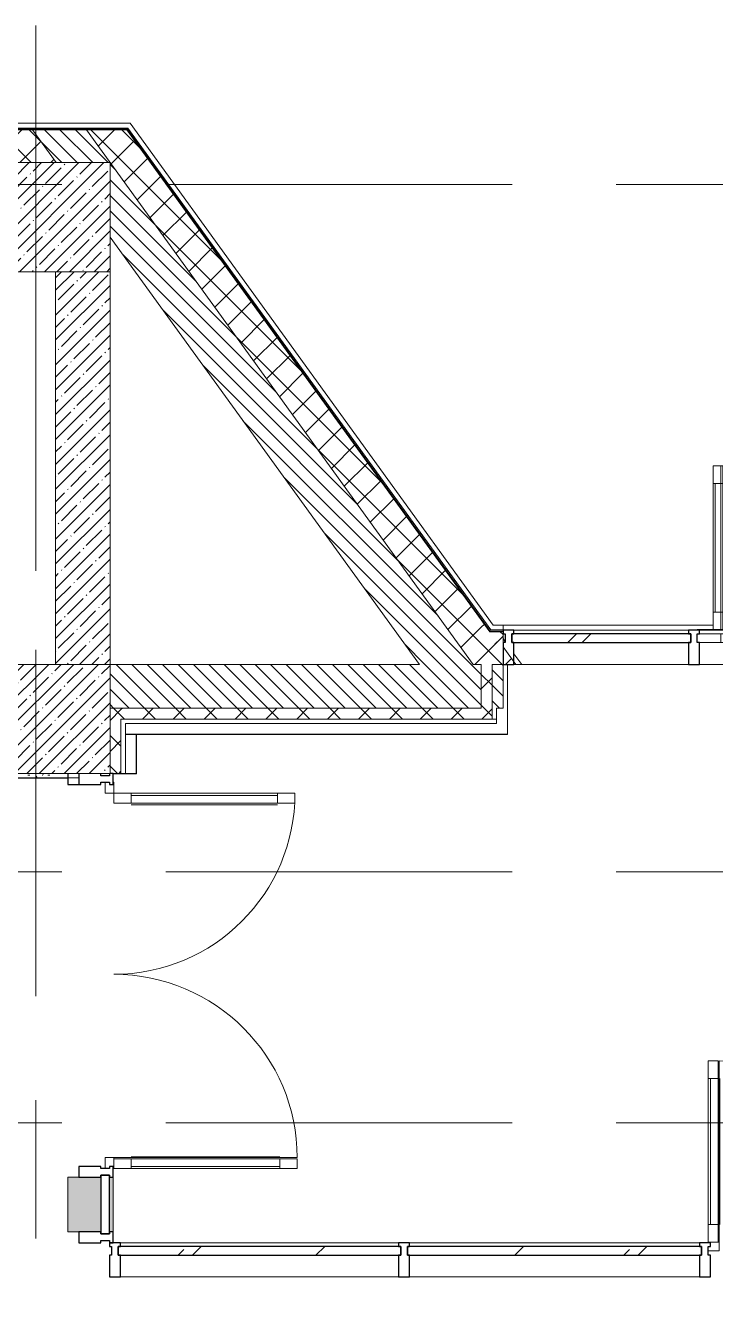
# Model space of a CAD drawing. Header units: millimetres. Extents: x 81494 to 296443, y -8553 to 29000.
# Drawn here: x 110662 to 113824, y 16194 to 22028 of the extents above; entities that cross this region are included whole.
import ezdxf

# ---------------------------------------------------------------- set-up
doc = ezdxf.new("R2010")
doc.units = ezdxf.units.MM
doc.linetypes.add('Осевая', pattern=[3175, 635, -476.25, 1587.5, -476.25])
for name, color, linetype, lineweight in [('A-DETL-GENF', 7, 'Continuous', 9), ('A-GLAZ-CURT', 7, 'Continuous', 9), ('A-GLAZ-CURT-1', 7, 'Continuous', 25), ('A-GLAZ-CWMG', 7, 'Continuous', 9), ('A-GLAZ-CWMG-1', 7, 'Continuous', 25), ('A-WALL', 7, 'Continuous', 9), ('I-WALL', 7, 'Continuous', 9), ('S-COLS', 7, 'Continuous', 9), ('Оси', 7, 'Continuous', 9), ('Оси-2', 7, 'Осевая', 9)]:
    doc.layers.add(name, color=color, linetype=linetype, lineweight=lineweight)
for name, color, linetype, lineweight, true_color in [('A-DOOR-1', 7, 'Continuous', 9, 0xc0c0c0), ('A-WALL-1', 9, 'Continuous', 9, 0x808080), ('A-WALL-FNSH-1', 9, 'Continuous', 9, 0x808080)]:
    doc.layers.add(name, color=color, linetype=linetype, lineweight=lineweight, true_color=true_color)
pattern_1 = [(45, (0, 0), (-70.71068, 70.71068), []), (135, (0, 0), (-70.71068, -70.71068), [])]
pattern_2 = [(135, (0, 0), (-35.35534, -35.35534), [])]

# ---------------------------------------------------------------- blocks, each defined once
blk = doc.blocks.new('Системная панель - Стекло - 40мм-24261323-План расстановки мебели и оборудования 1 этажа в осях 23_1-33')
at = {"layer": 'A-GLAZ-CURT'}
h = blk.add_hatch(dxfattribs=at)
h.set_pattern_fill('FP_36', color=256, style=0, pattern_type=2)
h.set_pattern_definition([(45, (-113400.45, -19140), (-282.8427, 282.8427), [200, -600]), (45, (-113600.45, -19240), (-282.8427, 282.8427), [600, -200]), (45, (-113200.45, -19340), (-282.8427, 282.8427), [200, -600])])
h.paths.add_polyline_path([(410, -40), (410, 0), (-410, 0), (-410, -40), (40.6, -40)])
at = {"layer": 'A-GLAZ-CURT-1'}
for p, q in [((410, 0), (-410, 0)), ((-410, 0), (-410, -40)), ((410, -40), (410, 0)), ((-410, -40), (410, -40))]:
    blk.add_line(p, q, dxfattribs=at)
blk = doc.blocks.new('Прямоугольный импост - Импост структурный с накладкой - 160мм-20149069-План расстановки мебели и оборудования 1 этажа в осях 23_1-33')
at = {"layer": 'A-GLAZ-CWMG'}
for p, q in [((113700.4, 19257), (112900.4, 19257)), ((113700.4, 19100), (112936, 19100))]:
    blk.add_line(p, q, dxfattribs=at)
blk = doc.blocks.new('Дверь_Витражная_СКБ_2Ст - ВН-5-31911725-План расстановки мебели и оборудования 1 этажа в осях 23_1-33')
at = {"layer": 'A-DETL-GENF'}
for p, q in [((-788, 770), (-743, 770)), ((-788, 770), (-788, 20)), ((-743, 770), (-788, 770)), ((-788, 770), (-788, 20)), ((-743, 770), (-743, 20)), ((-743, 20), (-743, 770)), ((752, 774), (707, 774)), ((707, 774), (707, 20)), ((752, 774), (707, 774)), ((707, 774), (707, 20)), ((752, 774), (752, 20)), ((752, 20), (752, 774)), ((-788, 690), (-743, 690)), ((-778, 690), (-778, 100)), ((-734, 690), (-734, 100)), ((698, 694), (698, 100)), ((752, 694), (707, 694)), ((742, 694), (742, 100)), ((-788, 100), (-743, 100)), ((752, 100), (707, 100)), ((-860, 20), (-860, 17)), ((-752, 20), (-860, 20)), ((-752, 20), (-860, 20)), ((-860, 20), (-860, 17)), ((-743, 20), (-788, 20)), ((-788, 20), (-743, 20)), ((-752, 17), (-752, 20)), ((-752, 17), (-752, 20)), ((707, 20), (752, 20)), ((707, 20), (752, 20)), ((752, 17), (752, 20)), ((752, 20), (860, 20)), ((752, 20), (752, 17)), ((860, 20), (752, 20)), ((860, 20), (860, 17)), ((860, 17), (860, 20))]:
    blk.add_line(p, q, dxfattribs=at)
at = {"layer": 'A-DOOR-1'}
for p, q in [((-752, 770), (-752, 20)), ((752, 774), (752, 20)), ((-752, 0), (-850, 0)), ((-752, -40), (-752, 0)), ((850, 0), (752, 0)), ((752, 0), (752, -40)), ((-850, -40), (-752, -40)), ((752, -40), (850, -40))]:
    blk.add_line(p, q, dxfattribs=at)
for centre, radius, start, end in [((-752, 20), 750, 360, 90), ((752, 20), 754, 90, 180)]:
    blk.add_arc(centre, radius, start, end, dxfattribs=at)
blk = doc.blocks.new('Прямоугольный импост - Импост структурный с накладкой - 160мм-24260934-План расстановки мебели и оборудования 1 этажа в осях 23_1-33')
at = {"layer": 'A-GLAZ-CWMG'}
for p, q in [((115450.4, 19257), (113750.4, 19257)), ((115352.4, 19240), (113848.4, 19240)), ((115352.4, 19200), (113848.4, 19200)), ((115450.4, 19100), (113750.4, 19100))]:
    blk.add_line(p, q, dxfattribs=at)
blk = doc.blocks.new('Прямоугольный импост - Импост структурный с накладкой - 160мм-18693360-План расстановки мебели и оборудования 1 этажа в осях 23_1-33')
at = {"layer": 'A-GLAZ-CWMG-1'}
for p, q in [((-25, 40), (-25, 140)), ((-25, 140), (25, 140)), ((25, 140), (25, 40)), ((-15, 40), (-25, 40)), ((-25, -17), (-25, 0)), ((-25, 0), (-15, 0)), ((-15, 0), (-15, 40)), ((15, 40), (15, 0)), ((25, 40), (15, 40)), ((15, 0), (25, 0)), ((25, 0), (25, -17)), ((25, -17), (-25, -17))]:
    blk.add_line(p, q, dxfattribs=at)
blk = doc.blocks.new('Прямоугольный импост - Импост структурный с накладкой - 160мм Темный-30756008-План расстановки мебели и оборудования 1 этажа в осях 23_1-33')
at = {"layer": 'A-GLAZ-CWMG-1'}
for p, q in [((-50, 0), (-50, 17)), ((-50, 17), (0, 17)), ((-40, 0), (-50, 0)), ((-40, -40), (-40, 0)), ((0, 0), (-10, 0)), ((-10, 0), (-10, -40)), ((0, 17), (0, 0)), ((-50, -140), (-50, -40)), ((-50, -40), (-40, -40)), ((-10, -40), (0, -40)), ((0, -40), (0, -140)), ((0, -140), (-50, -140))]:
    blk.add_line(p, q, dxfattribs=at)
blk = doc.blocks.new('Дверь_Витражная_остекление_ - ВВ-14 остекление-32472302-План расстановки мебели и оборудования 1 этажа в осях 23_1-33')
at = {"layer": 'A-DETL-GENF'}
for p, q in [((-790, -20), (-835, -20)), ((-835, -860), (-835, -20)), ((-790, -20), (-835, -20)), ((-835, -20), (-835, -860)), ((-790, -860), (-790, -20)), ((-790, -860), (-790, -20)), ((840, -850), (840, -20)), ((840, -20), (840, -850)), ((885, -850), (885, -20)), ((885, -850), (885, -20)), ((-835, -100), (-790, -100)), ((-825, -780), (-825, -100)), ((-781, -780), (-781, -100)), ((831, -770), (831, -100)), ((885, -100), (840, -100)), ((875, -770), (875, -100)), ((-835, -780), (-790, -780)), ((885, -770), (840, -770)), ((-835, -860), (-790, -860)), ((-835, -860), (-790, -860)), ((885, -850), (840, -850)), ((840, -850), (885, -850))]:
    blk.add_line(p, q, dxfattribs=at)
at = {"layer": 'A-DOOR-1'}
for p, q in [((-885, 20), (-835, 20)), ((-835, 20), (-835, -20)), ((835, 20), (885, 20)), ((835, -20), (835, 20)), ((-885, -20), (-885, -17)), ((-835, -20), (-885, -20)), ((-835, -860), (-835, -20)), ((835, -850), (835, -20)), ((885, -20), (835, -20)), ((885, -17), (885, -20))]:
    blk.add_line(p, q, dxfattribs=at)
for centre, radius, start, end in [((-835, -20), 840, 270, 0), ((835, -20), 830, 180, 270)]:
    blk.add_arc(centre, radius, start, end, dxfattribs=at)
blk = doc.blocks.new('BSC_Колонна _Прямоугольная - 500х500-21690934-План расстановки мебели и оборудования 1 этажа в осях 23_1-33')
at = {"layer": 'S-COLS'}
h = blk.add_hatch(dxfattribs=at)
h.set_pattern_fill('FP_38', color=256, style=0, pattern_type=2)
h.set_pattern_definition([(45, (-110800, -18850), (-57.024626, 57.024626), []), (45, (-110742.975, -18850), (-57.024626, 57.024626), [100.806, -20.161, 3.353, -16.808])])
h.paths.add_polyline_path([(-250, -250), (250, -250), (250, 250), (-250, 250), (-250, 148.5)])
for p, q in [((250, 250), (-250, 250)), ((-250, 250), (-250, -250)), ((250, -250), (250, 250)), ((-250, -250), (250, -250))]:
    blk.add_line(p, q, dxfattribs=at)
blk = doc.blocks.new('Системная панель - Стекло - 40мм-32472403-План расстановки мебели и оборудования 1 этажа в осях 23_1-33')
at = {"layer": 'A-GLAZ-CURT'}
h = blk.add_hatch(dxfattribs=at)
h.set_pattern_fill('FP_44', color=256, style=0, pattern_type=2)
h.set_pattern_definition([(225, (113186.22, 16333), (282.8427, -282.8427), [200, -600]), (225, (113386.22, 16433), (282.8427, -282.8427), [600, -200]), (225, (112986.22, 16533), (282.8427, -282.8427), [200, -600])])
h.paths.add_polyline_path([(-674.2, 40), (-674.2, 0), (674.2, 0), (674.2, 40)])
at = {"layer": 'A-GLAZ-CURT-1'}
for p, q in [((674.2, 40), (-674.2, 40)), ((-674.2, 40), (-674.2, 0)), ((-674.2, 0), (674.2, 0)), ((674.2, 0), (674.2, 40))]:
    blk.add_line(p, q, dxfattribs=at)
blk = doc.blocks.new('Прямоугольный импост - Импост структурный с накладкой - 160мм Темный-32472298-План расстановки мебели и оборудования 1 этажа в осях 23_1-33')
at = {"layer": 'A-GLAZ-CWMG'}
for p, q in [((112422, 16450), (113750.4, 16450)), ((112422, 16293), (113750.4, 16293))]:
    blk.add_line(p, q, dxfattribs=at)
blk = doc.blocks.new('Прямоугольный импост - Импост структурный с накладкой - 160мм Темный-30755591-План расстановки мебели и оборудования 1 этажа в осях 23_1-33')
at = {"layer": 'A-GLAZ-CWMG-1'}
for p, q in [((-25, 0), (-25, 17)), ((-25, 17), (25, 17)), ((-15, 0), (-25, 0)), ((-15, -40), (-15, 0)), ((25, 0), (15, 0)), ((15, 0), (15, -40)), ((25, 17), (25, 0)), ((-25, -140), (-25, -40)), ((-25, -40), (-15, -40)), ((15, -40), (25, -40)), ((25, -40), (25, -140)), ((25, -140), (-25, -140))]:
    blk.add_line(p, q, dxfattribs=at)
blk = doc.blocks.new('Прямоугольный импост - Импост структурный с накладкой - 160мм Темный-32356295-План расстановки мебели и оборудования 1 этажа в осях 23_1-33')
at = {"layer": 'A-GLAZ-CWMG-1'}
for p, q in [((-50, 40), (-50, 140)), ((-50, 140), (0, 140)), ((0, 140), (0, 40)), ((-40, 40), (-50, 40)), ((-50, -17), (-50, 0)), ((-50, 0), (-40, 0)), ((-40, 0), (-40, 40)), ((-10, 40), (-10, 0)), ((0, 40), (-10, 40)), ((-10, 0), (0, 0)), ((0, 0), (0, -17)), ((0, -17), (-50, -17))]:
    blk.add_line(p, q, dxfattribs=at)
blk = doc.blocks.new('Дверь_Витражная_остекление_ - ВВ-15 остекление-32355915-План расстановки мебели и оборудования 1 этажа в осях 23_1-33')
at = {"layer": 'A-DETL-GENF'}
for p, q in [((-835, 850), (-790, 850)), ((-835, 850), (-835, 20)), ((-790, 850), (-835, 850)), ((-835, 850), (-835, 20)), ((-790, 850), (-790, 20)), ((-790, 20), (-790, 850)), ((885, 860), (840, 860)), ((840, 860), (840, 20)), ((885, 860), (840, 860)), ((840, 860), (840, 20)), ((885, 860), (885, 20)), ((885, 20), (885, 860)), ((-835, 770), (-790, 770)), ((-825, 770), (-825, 100)), ((-781, 770), (-781, 100)), ((831, 780), (831, 100)), ((885, 780), (840, 780)), ((875, 780), (875, 100)), ((-835, 100), (-790, 100)), ((885, 100), (840, 100)), ((-790, 20), (-835, 20)), ((-835, 20), (-790, 20))]:
    blk.add_line(p, q, dxfattribs=at)
at = {"layer": 'A-DOOR-1'}
for p, q in [((-835, 850), (-835, 20)), ((835, 860), (835, 20)), ((-835, 20), (-885, 20)), ((-885, 20), (-885, 17)), ((-835, -20), (-835, 20)), ((885, 20), (835, 20)), ((835, 20), (835, -20)), ((885, 17), (885, 20)), ((-885, -20), (-835, -20)), ((835, -20), (885, -20))]:
    blk.add_line(p, q, dxfattribs=at)
for centre, radius, start, end in [((-835, 20), 830, 360, 90), ((835, 20), 840, 90, 180)]:
    blk.add_arc(centre, radius, start, end, dxfattribs=at)
blk = doc.blocks.new('Прямоугольный импост - Импост структурный с накладкой - 160мм-32356289-План расстановки мебели и оборудования 1 этажа в осях 23_1-33')
at = {"layer": 'A-GLAZ-CWMG-1'}
for p, q in [((-25, 140), (25, 140)), ((25, 140), (25, 40)), ((-15, 40), (-25, 40)), ((-25, 0), (-15, 0)), ((-15, 0), (-15, 40)), ((15, 40), (15, 0)), ((25, 40), (15, 40)), ((15, 0), (25, 0)), ((25, 0), (25, -17)), ((-25, -17), (-25, -3)), ((25, -17), (-25, -17))]:
    blk.add_line(p, q, dxfattribs=at)
blk = doc.blocks.new('Системная панель - Стекло - 40мм-32356190-План расстановки мебели и оборудования 1 этажа в осях 23_1-33')
at = {"layer": 'A-GLAZ-CURT-1'}
for p, q in [((135, 0), (-135, 0)), ((-135, 0), (-135, -40)), ((135, -40), (135, 0)), ((-135, -40), (135, -40))]:
    blk.add_line(p, q, dxfattribs=at)
blk = doc.blocks.new('Прямоугольный импост - Импост структурный с накладкой - 190мм-32819534-План расстановки мебели и оборудования 1 этажа в осях 23_1-33')
at = {"layer": 'A-GLAZ-CWMG'}
for points in [[(110907, 16500), (111007, 16500), (111007, 16750), (110857, 16750), (110857, 16500)], [(111064, 16500), (111064, 16750), (111047, 16750), (111047, 16500)]]:
    blk.add_hatch(color=256, dxfattribs=at).paths.add_polyline_path(points)
for p, q in [((110857, 16750), (110907, 16750)), ((110857, 16500), (110857, 16750)), ((111064, 16500), (111064, 16750)), ((110907, 16500), (110857, 16500))]:
    blk.add_line(p, q, dxfattribs=at)
blk = doc.blocks.new('Прямоугольный импост - Импост структурный с накладкой - 160мм Темный-32356291-План расстановки мебели и оборудования 1 этажа в осях 23_1-33')
at = {"layer": 'A-GLAZ-CWMG-1'}
for p, q in [((-25, 40), (-25, 140)), ((-25, 140), (25, 140)), ((25, 140), (25, 40)), ((-15, 40), (-25, 40)), ((-25, -17), (-25, 0)), ((-25, 0), (-15, 0)), ((-15, 0), (-15, 40)), ((15, 40), (15, 0)), ((25, 40), (15, 40)), ((15, 0), (25, 0)), ((25, 0), (25, -17)), ((25, -17), (-25, -17))]:
    blk.add_line(p, q, dxfattribs=at)
blk = doc.blocks.new('Прямоугольный импост - Импост структурный с накладкой - 160мм-22960065-План расстановки мебели и оборудования 1 этажа в осях 23_1-33')
at = {"layer": 'A-GLAZ-CWMG-1'}
for p, q in [((0, 140), (-50, 140)), ((-50, 140), (-50, 40)), ((0, 40), (0, 140)), ((-50, 40), (-40, 40)), ((-40, 0), (-50, 0)), ((-50, 0), (-50, -17)), ((-40, 40), (-40, 0)), ((-10, 0), (-10, 40)), ((-10, 40), (0, 40)), ((0, 0), (-10, 0)), ((0, -17), (0, 0)), ((-50, -17), (0, -17))]:
    blk.add_line(p, q, dxfattribs=at)
blk = doc.blocks.new('BSC_Колонна _Прямоугольная - 700х500-V23-План расстановки мебели и оборудования 1 этажа в осях 23_1-33')
at = {"layer": 'S-COLS'}
h = blk.add_hatch(dxfattribs=at)
h.set_pattern_fill('FP_63', color=256, style=0, pattern_type=2)
h.set_pattern_definition([(45, (-110700, -21150), (-57.024626, 57.024626), []), (45, (-110642.975, -21150), (-57.024626, 57.024626), [100.806, -20.161, 3.353, -16.808])])
h.paths.add_polyline_path([(-350, -250), (350, -250), (350, 250), (-350, 250), (-350, -34.8)])
for p, q in [((350, 250), (-350, 250)), ((-350, 250), (-350, -250)), ((350, -250), (350, 250)), ((-350, -250), (350, -250))]:
    blk.add_line(p, q, dxfattribs=at)
blk = doc.blocks.new('Системная панель - Стекло - 40мм-32472267-План расстановки мебели и оборудования 1 этажа в осях 23_1-33')
at = {"layer": 'A-GLAZ-CURT'}
h = blk.add_hatch(dxfattribs=at)
h.set_pattern_fill('FP_65', color=256, style=0, pattern_type=2)
h.set_pattern_definition([(225, (111834.5, 16333), (282.8427, -282.8427), [200, -600]), (225, (112034.5, 16433), (282.8427, -282.8427), [600, -200]), (225, (111634.5, 16533), (282.8427, -282.8427), [200, -600])])
h.paths.add_polyline_path([(-647.5, 40), (-647.5, 0), (647.5, 0), (647.5, 40), (-234, 40)])
at = {"layer": 'A-GLAZ-CURT-1'}
for p, q in [((647.5, 40), (-647.5, 40)), ((-647.5, 40), (-647.5, 0)), ((-647.5, 0), (647.5, 0)), ((647.5, 0), (647.5, 40))]:
    blk.add_line(p, q, dxfattribs=at)
blk = doc.blocks.new('Прямоугольный импост - Импост структурный с накладкой - 160мм Темный-32472263-План расстановки мебели и оборудования 1 этажа в осях 23_1-33')
at = {"layer": 'A-GLAZ-CWMG'}
for p, q in [((111097, 16450), (112372, 16450)), ((111097, 16293), (112372, 16293))]:
    blk.add_line(p, q, dxfattribs=at)
blk = doc.blocks.new('Прямоугольный импост - Импост структурный с накладкой - 190мм-32819424-План расстановки мебели и оборудования 1 этажа в осях 23_1-33')
at = {"layer": 'A-GLAZ-CWMG-1'}
for p, q in [((0, 190), (-50, 190)), ((-50, 190), (-50, 40)), ((-50, 40), (-40, 40)), ((-40, 0), (-50, 0)), ((-50, 0), (-50, -17)), ((-40, 40), (-40, 0)), ((-10, 0), (-10, 40)), ((-10, 40), (0, 40)), ((0, 0), (-10, 0)), ((-50, -17), (0, -17)), ((0, -17), (0, -3))]:
    blk.add_line(p, q, dxfattribs=at)

msp = doc.modelspace()

# ---------------------------------------------------------------- hatches: boundary and pattern name
at = {"layer": 'A-WALL'}
h = msp.add_hatch(dxfattribs=at)
h.set_pattern_fill('FP_5', color=256, style=0, pattern_type=2)
h.set_pattern_definition(pattern_1)
h.paths.add_polyline_path([(111235.1, 21400), (111126.6, 21550), (110941.5, 21550), (111050, 21400)])
h.paths.add_polyline_path([(110803.2, 21400), (110694.6, 21550), (109950, 21550), (109950, 21400), (110595.9, 21400)])
h.paths.add_polyline_path([(109050, 21400), (109050, 21550), (107750, 21550), (107750, 21400), (108537.1, 21400)])
h.paths.add_polyline_path([(105550, 21400), (106850, 21400), (106850, 21550), (105550, 21550)])
h.paths.add_polyline_path([(104650, 21400), (104650, 21550), (103450, 21550), (103450, 21400), (103733.1, 21400)])
h.paths.add_polyline_path([(101150, 21400), (101150, 21550), (96610, 21550), (96610, 21400), (100987.9, 21400)])
h.paths.add_polyline_path([(93310, 21400), (93310, 21550), (93060, 21550), (93060, 21400), (93095.7, 21400)])
h = msp.add_hatch(dxfattribs=at)
h.set_pattern_fill('FP_1', color=256, style=0, pattern_type=2)
h.set_pattern_definition(pattern_2)
h.paths.add_polyline_path([(111050, 21400), (110941.5, 21550), (110694.6, 21550), (110803.2, 21400)])
h.paths.add_polyline_path([(112713.8, 19100), (111050, 21400), (111050, 21058.8), (112467, 19100), (112654.8, 19100)])
h = msp.add_hatch(dxfattribs=at)
h.set_pattern_fill('FP_5', color=256, style=0, pattern_type=2)
h.set_pattern_definition(pattern_1)
h.paths.add_polyline_path([(112850.4, 19100), (112899, 19100), (112800.4, 19236.2), (112800.4, 19100), (112826.3, 19100)])
h.paths.add_polyline_path([(112713.8, 19100), (112750.4, 19100), (112750.4, 19305.3), (111235.1, 21400), (111050, 21400), (112654.8, 19181.7)])
h = msp.add_hatch(dxfattribs=at)
h.set_pattern_fill('FP_5', color=256, style=0, pattern_type=2)
h.set_pattern_definition(pattern_1)
h.paths.add_polyline_path([(120860, 19100), (120860, 19250), (119418, 19250), (119418, 19100), (120857, 19100)])
h.paths.add_polyline_path([(118202, 19100), (118202, 19250), (115500.4, 19250), (115500.4, 19100), (118010, 19100)])
h.paths.add_polyline_path([(112908.8, 19100), (112850.4, 19180.7), (112850.4, 19250), (112790.5, 19250), (112800.4, 19236.2), (112800.4, 19100), (112902.7, 19100)])
h = msp.add_hatch(dxfattribs=at)
h.set_pattern_fill('FP_1', color=256, style=0, pattern_type=2)
h.set_pattern_definition(pattern_2)
h.paths.add_polyline_path([(117458.7, 18900), (117810, 18900), (117810, 19100), (116100.4, 19100), (116100.4, 18900)])
h.paths.add_polyline_path([(115500.4, 18900), (115550.4, 18900), (115550.4, 19100), (115500.4, 19100), (115500.4, 18998.5)])
h.paths.add_polyline_path([(112800.4, 18900), (112850.4, 18900), (112850.4, 19100), (112800.4, 19100), (112800.4, 18998.5)])
h.paths.add_polyline_path([(112750.4, 18900), (112750.4, 19100), (111050, 19100), (111050, 18900), (111968.5, 18900)])
at = {"layer": 'I-WALL'}
h = msp.add_hatch(dxfattribs=at)
h.set_pattern_fill('FP_2', color=256, style=0, pattern_type=2)
h.set_pattern_definition([(45, (0, 0), (-57.024626, 57.024626), []), (45, (57.025, 0), (-57.024626, 57.024626), [100.806, -20.161, 3.353, -16.808])])
h.paths.add_polyline_path([(111050, 19100), (111050, 20900), (110800, 20900), (110800, 19100)])
h = msp.add_hatch(dxfattribs=at)
h.set_pattern_fill('FP_5', color=256, style=0, pattern_type=2)
h.set_pattern_definition(pattern_1)
h.paths.add_polyline_path([(112750.4, 18900), (112800.4, 18900), (112800.4, 19236.2), (112750.4, 19305.3), (112750.4, 18998.5)])
h = msp.add_hatch(dxfattribs=at)
h.set_pattern_fill('FP_5', color=256, style=0, pattern_type=2)
h.set_pattern_definition(pattern_1)
h.paths.add_polyline_path([(111050, 18600), (111100, 18600), (111100, 18900), (111050, 18900)])
h = msp.add_hatch(dxfattribs=at)
h.set_pattern_fill('FP_5', color=256, style=0, pattern_type=2)
h.set_pattern_definition(pattern_1)
h.paths.add_polyline_path([(112800.4, 18850), (112800.4, 18900), (111100, 18900), (111100, 18850), (111968.5, 18850)])
h = msp.add_hatch(dxfattribs=at)
h.set_pattern_fill('FP_67', color=256, style=0, pattern_type=2)
h.set_pattern_definition([(0, (0, 0), (121.92, 30.48), [10.058, -81.382, 10.058, -81.382, -487.68]), (0, (0, 0), (121.92, 30.48), [-182.88, 10.058, -172.822, 10.058, -81.382, -213.36]), (0, (0, 0), (121.92, 30.48), [-457.2, 10.058, -50.902, 10.058, -142.342]), (120, (45.72, 15.24), (-87.356454, 90.345817), [10.058, -81.382, 10.058, -81.382, -487.68]), (120, (45.72, 15.24), (-87.356454, 90.345817), [-182.88, 10.058, -172.822, 10.058, -81.382, -213.36]), (120, (45.72, 15.24), (-87.356454, 90.345817), [-457.2, 10.058, -50.902, 10.058, -142.342]), (240, (60.96, 76.2), (-34.563546, -120.825817), [10.058, -81.382, 10.058, -81.382, -487.68]), (240, (60.96, 76.2), (-34.563546, -120.825817), [-182.88, 10.058, -172.822, 10.058, -81.382, -213.36]), (240, (60.96, 76.2), (-34.563546, -120.825817), [-457.2, 10.058, -50.902, 10.058, -142.342])])
h.paths.add_polyline_path([(110907, 18580), (110907, 18600), (110529, 18600), (110529, 18580), (110595.9, 18580)])

# ---------------------------------------------------------------- linework, layer by layer
at = {"layer": 'A-WALL'}
for p, q in [((96570, 21580), (111141.9, 21580)), ((109950, 21553), (111134.3, 21553)), ((111126.6, 21550), (109950, 21550)), ((110694.6, 21550), (110803.2, 21400)), ((112790.5, 19250), (111126.6, 21550)), ((112792, 19253), (111128.2, 21553)), ((111141.9, 21580), (112805.8, 19280)), ((112850.4, 19253), (112792, 19253)), ((112805.8, 19280), (113812.4, 19280)), ((112850.4, 19258), (112850.4, 19280)), ((112850.4, 19250), (112790.5, 19250)), ((112850.4, 19218.2), (112860.4, 19204.4)), ((112900.4, 19149.1), (112936, 19100)), ((112750.4, 18900), (112750.4, 19100)), ((112800.4, 19100), (112800.4, 18900)), ((112820.4, 19100), (112936, 19100)), ((111100, 18850), (111100, 18600)), ((112800.4, 18850), (111100, 18850))]:
    msp.add_line(p, q, dxfattribs=at)
at = {"layer": 'A-WALL-1'}
for p, q in [((112713.8, 19100), (110941.5, 21550)), ((111050, 21058.8), (112467, 19100)), ((110800, 20900), (110800, 19100)), ((111050, 19100), (111050, 20900)), ((112850.4, 19180.7), (112850.4, 19250)), ((112467, 19100), (111050, 19100)), ((112750.4, 19100), (112713.8, 19100)), ((112800.4, 19100), (112820.4, 19100)), ((112850.4, 18900), (112850.4, 19100)), ((112750.4, 18900), (111050, 18900)), ((112820.4, 18900), (112850.4, 18900)), ((112820.4, 18850), (112820.4, 18900)), ((110857, 18580), (110907, 18580)), ((110907, 18580), (110907, 18600)), ((111050, 18600), (111100, 18600))]:
    msp.add_line(p, q, dxfattribs=at)
at = {"layer": 'A-WALL-FNSH-1'}
for p, q in [((111130.7, 21558), (109950, 21558)), ((112794.5, 19258), (111130.7, 21558)), ((112850.4, 19258), (112794.5, 19258)), ((112850.4, 19250), (112850.4, 19258)), ((112908.8, 19100), (112850.4, 19180.7)), ((112820.4, 18830), (112820.4, 18850)), ((111120, 18600), (111120, 18830)), ((111120, 18830), (112820.4, 18830)), ((110528, 18579), (110857, 18579)), ((110857, 18580), (110529, 18580)), ((110857, 18579), (110857, 18580)), ((111100, 18600), (111120, 18600))]:
    msp.add_line(p, q, dxfattribs=at)
at = {"layer": 'I-WALL'}
for p, q in [((112870.4, 18780), (112870.4, 19100)), ((112871.4, 19100), (112871.4, 18779)), ((112800.4, 18900), (112800.4, 18850)), ((112820.4, 18850), (112800.4, 18850)), ((111120, 18780), (112870.4, 18780)), ((111170, 18779), (111120, 18779)), ((111170, 18600), (111170, 18779)), ((112871.4, 18779), (111171, 18779)), ((111171, 18779), (111171, 18599)), ((111065, 18599), (111065, 18600)), ((111171, 18599), (111065, 18599)), ((111120, 18600), (111170, 18600))]:
    msp.add_line(p, q, dxfattribs=at)
at = {"layer": 'Оси'}
msp.add_line((110710, 19528.3), (110710, 22028.3), dxfattribs=at)
at = {"layer": 'Оси-2'}
for p, q in [((84793.9, 21300), (122455, 21300)), ((110710, 593.7), (110710, 19528.3)), ((84793.9, 18150), (122455, 18150)), ((84793.9, 17000), (122455, 17000))]:
    msp.add_line(p, q, dxfattribs=at)

# ---------------------------------------------------------------- block references
at = {"layer": 'A-DOOR-1'}
msp.add_blockref('Дверь_Витражная_СКБ_2Ст - ВН-5-31911725-План расстановки мебели и оборудования 1 этажа в осях 23_1-33', (114600.4, 19240), dxfattribs=at)
for name, p, rotation in [('Дверь_Витражная_остекление_ - ВВ-15 остекление-32355915-План расстановки мебели и оборудования 1 этажа в осях 23_1-33', (111047, 17675), 270), ('Дверь_Витражная_остекление_ - ВВ-14 остекление-32472302-План расстановки мебели и оборудования 1 этажа в осях 23_1-33', (114675.4, 16433), 180)]:
    msp.add_blockref(name, p, dxfattribs=dict(at, rotation=rotation))
at = {"layer": 'A-GLAZ-CURT'}
msp.add_blockref('Системная панель - Стекло - 40мм-24261323-План расстановки мебели и оборудования 1 этажа в осях 23_1-33', (113300.4, 19240), dxfattribs=at)
for name, p, rotation in [('Системная панель - Стекло - 40мм-32356190-План расстановки мебели и оборудования 1 этажа в осях 23_1-33', (111047, 16625), 270), ('Системная панель - Стекло - 40мм-32472267-План расстановки мебели и оборудования 1 этажа в осях 23_1-33', (111734.5, 16433), 180), ('Системная панель - Стекло - 40мм-32472403-План расстановки мебели и оборудования 1 этажа в осях 23_1-33', (113086.2, 16433), 180)]:
    msp.add_blockref(name, p, dxfattribs=dict(at, rotation=rotation))
at = {"layer": 'A-GLAZ-CWMG'}
for name, p, rotation in [('Прямоугольный импост - Импост структурный с накладкой - 160мм-22960065-План расстановки мебели и оборудования 1 этажа в осях 23_1-33', (112850.4, 19240), 180), ('Прямоугольный импост - Импост структурный с накладкой - 190мм-32819424-План расстановки мебели и оборудования 1 этажа в осях 23_1-33', (111047, 18600), 90)]:
    msp.add_blockref(name, p, dxfattribs=dict(at, rotation=rotation))
for name in ['Прямоугольный импост - Импост структурный с накладкой - 160мм-20149069-План расстановки мебели и оборудования 1 этажа в осях 23_1-33', 'Прямоугольный импост - Импост структурный с накладкой - 160мм-24260934-План расстановки мебели и оборудования 1 этажа в осях 23_1-33', 'Прямоугольный импост - Импост структурный с накладкой - 190мм-32819534-План расстановки мебели и оборудования 1 этажа в осях 23_1-33', 'Прямоугольный импост - Импост структурный с накладкой - 160мм Темный-32472263-План расстановки мебели и оборудования 1 этажа в осях 23_1-33', 'Прямоугольный импост - Импост структурный с накладкой - 160мм Темный-32472298-План расстановки мебели и оборудования 1 этажа в осях 23_1-33']:
    msp.add_blockref(name, (0, 0), dxfattribs=at)
at = {"layer": 'A-GLAZ-CWMG', "extrusion": (0, 0, -1)}
for name, p, rotation in [('Прямоугольный импост - Импост структурный с накладкой - 160мм-18693360-План расстановки мебели и оборудования 1 этажа в осях 23_1-33', (-113725.4, 19240), 180), ('Прямоугольный импост - Импост структурный с накладкой - 160мм-32356289-План расстановки мебели и оборудования 1 этажа в осях 23_1-33', (-111047, 18575), 270), ('Прямоугольный импост - Импост структурный с накладкой - 160мм Темный-32356291-План расстановки мебели и оборудования 1 этажа в осях 23_1-33', (-111047, 16775), 270), ('Прямоугольный импост - Импост структурный с накладкой - 160мм Темный-32356295-План расстановки мебели и оборудования 1 этажа в осях 23_1-33', (-111047, 16450), 270)]:
    msp.add_blockref(name, p, dxfattribs=dict(at, rotation=rotation))
for name, p in [('Прямоугольный импост - Импост структурный с накладкой - 160мм Темный-30756008-План расстановки мебели и оборудования 1 этажа в осях 23_1-33', (-111047, 16433)), ('Прямоугольный импост - Импост структурный с накладкой - 160мм Темный-30755591-План расстановки мебели и оборудования 1 этажа в осях 23_1-33', (-112397, 16433)), ('Прямоугольный импост - Импост структурный с накладкой - 160мм Темный-30755591-План расстановки мебели и оборудования 1 этажа в осях 23_1-33', (-113775.4, 16433))]:
    msp.add_blockref(name, p, dxfattribs=at)
at = {"layer": 'S-COLS'}
for name, p in [('BSC_Колонна _Прямоугольная - 700х500-V23-План расстановки мебели и оборудования 1 этажа в осях 23_1-33', (110700, 21150)), ('BSC_Колонна _Прямоугольная - 500х500-21690934-План расстановки мебели и оборудования 1 этажа в осях 23_1-33', (110800, 18850))]:
    msp.add_blockref(name, p, dxfattribs=at)

doc.saveas('drawing.dxf')
